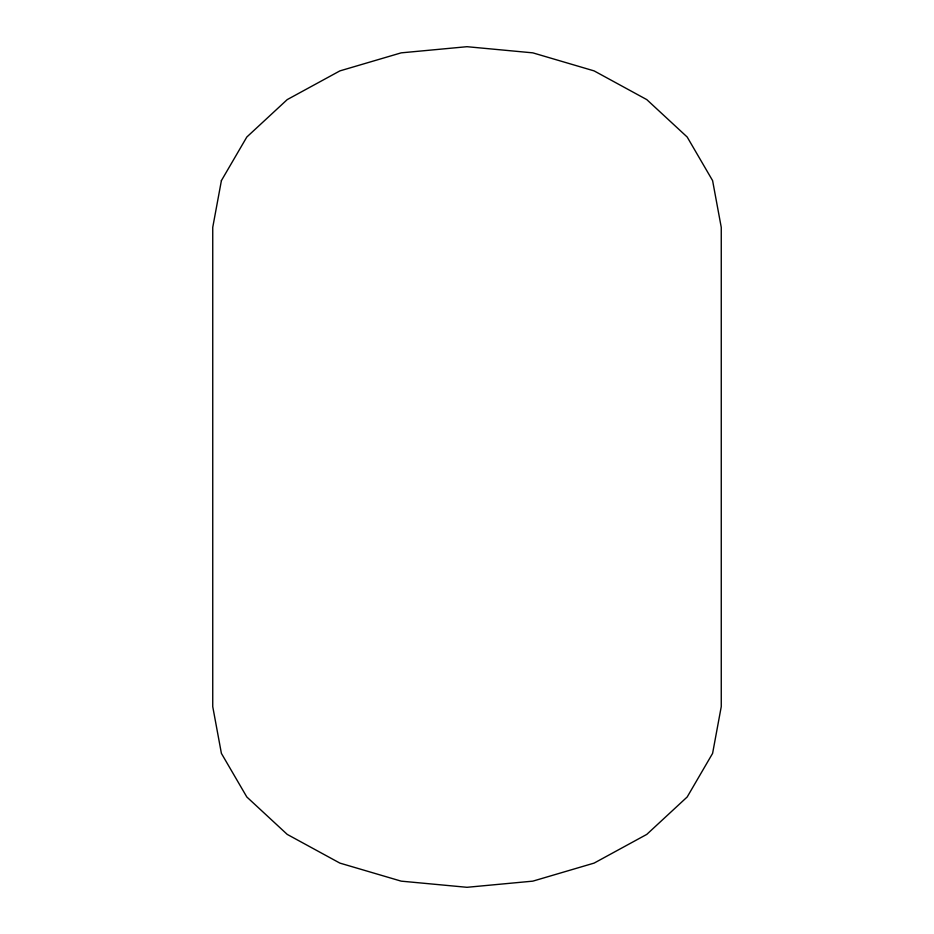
<?xml version="1.0" encoding="UTF-8"?>
<svg xmlns="http://www.w3.org/2000/svg" width="934" height="934" viewBox="0 0 934 934"><rect width="100%" height="100%" fill="white"/><g stroke="black" fill="none" stroke-linecap="round" stroke-linejoin="round"><path stroke-width="1.4" d="M221.405 180.601L212.742 227.359L212.742 706.641L221.405 753.399L246.81 796.971L287.217 834.389L339.871 863.098L401.188 881.147L467 887.3L532.812 881.147L594.129 863.098L646.783 834.389L687.191 796.971L712.595 753.399L721.258 706.641L721.258 227.359L712.595 180.601L687.191 137.029L646.783 99.611L594.129 70.902L532.812 52.853L467 46.7L401.188 52.853L339.871 70.902L287.217 99.611L246.81 137.029L221.405 180.601"/></g></svg>
